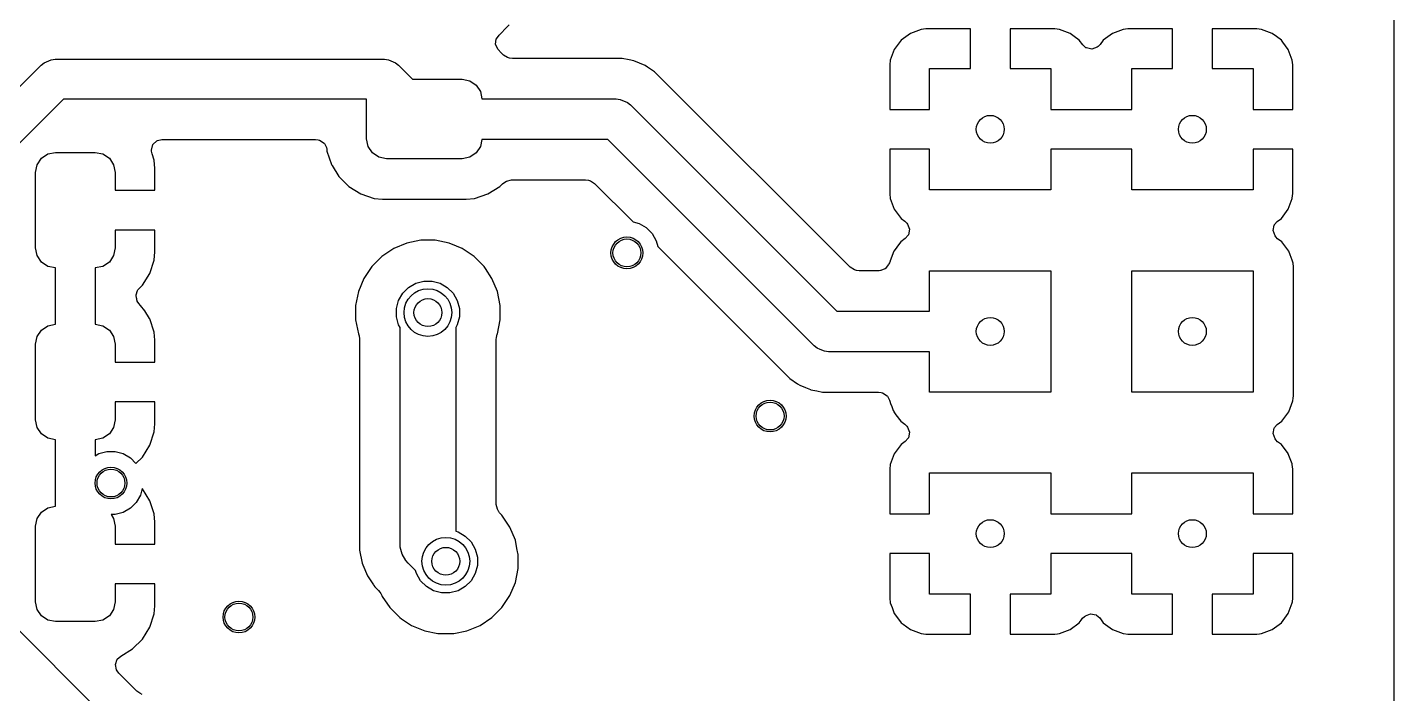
# Model space of a CAD drawing. Header units: inches. Extents: x -2.18 to 1.8, y 0.44 to 2.81.
# Drawn here: x 1.124 to 1.8, y 1.866 to 2.195 of the extents above; entities that cross this region are included whole.
import ezdxf

# ---------------------------------------------------------------- set-up
doc = ezdxf.new("R2010")
doc.units = ezdxf.units.IN
doc.header["$MEASUREMENT"] = 0
doc.layers.add('BLACK', color=250, linetype='CONTINUOUS')

msp = doc.modelspace()

# ---------------------------------------------------------------- linework, layer by layer
at = {"layer": 'BLACK', "linetype": 'CONTINUOUS'}
for p, q in [((1.79959, 2.80918), (1.79959, 0.441)), ((1.35569, 2.18981), (1.35698, 2.19155)), ((1.35698, 2.19155), (1.35775, 2.19222)), ((1.35775, 2.19222), (1.3578, 2.19235)), ((1.3578, 2.19235), (1.35819, 2.19279)), ((1.35819, 2.19279), (1.36009, 2.19469)), ((1.36009, 2.19469), (1.36202, 2.19662)), ((1.56047, 2.19245), (1.55594, 2.18906)), ((1.56577, 2.19443), (1.56047, 2.19245)), ((1.56047, 2.19245), (1.56047, 2.19245)), ((1.56812, 2.19469), (1.56577, 2.19443)), ((1.56577, 2.19443), (1.56577, 2.19443)), ((1.59016, 2.19469), (1.56812, 2.19469)), ((1.56812, 2.19469), (1.56812, 2.19469)), ((1.59016, 2.175), (1.59016, 2.19469)), ((1.63188, 2.19469), (1.60984, 2.19469)), ((1.60984, 2.19469), (1.60984, 2.175)), ((1.63423, 2.19443), (1.63188, 2.19469)), ((1.63188, 2.19469), (1.63188, 2.19469)), ((1.63953, 2.19245), (1.63423, 2.19443)), ((1.63423, 2.19443), (1.63423, 2.19443)), ((1.64158, 2.19092), (1.63953, 2.19245)), ((1.63953, 2.19245), (1.63953, 2.19245)), ((1.63953, 2.19245), (1.63953, 2.19245)), ((1.64406, 2.18906), (1.64158, 2.19092)), ((1.66047, 2.19245), (1.65594, 2.18906)), ((1.66577, 2.19443), (1.66047, 2.19245)), ((1.66047, 2.19245), (1.66047, 2.19245)), ((1.66812, 2.19469), (1.66577, 2.19443)), ((1.66577, 2.19443), (1.66577, 2.19443)), ((1.69016, 2.19469), (1.66812, 2.19469)), ((1.66812, 2.19469), (1.66812, 2.19469)), ((1.69016, 2.175), (1.69016, 2.19469)), ((1.73188, 2.19469), (1.70984, 2.19469)), ((1.70984, 2.19469), (1.70984, 2.175)), ((1.73423, 2.19443), (1.73188, 2.19469)), ((1.73188, 2.19469), (1.73188, 2.19469)), ((1.73953, 2.19245), (1.73423, 2.19443)), ((1.73423, 2.19443), (1.73423, 2.19443)), ((1.74158, 2.19092), (1.73953, 2.19245)), ((1.73953, 2.19245), (1.73953, 2.19245)), ((1.73953, 2.19245), (1.73953, 2.19245)), ((1.74406, 2.18906), (1.74158, 2.19092)), ((1.3553, 2.18695), (1.35564, 2.18968)), ((1.35649, 2.18447), (1.3553, 2.18695)), ((1.35564, 2.18968), (1.35569, 2.18981)), ((1.35714, 2.18374), (1.35649, 2.18447)), ((1.35732, 2.18355), (1.35714, 2.18374)), ((1.35913, 2.18174), (1.35732, 2.18355)), ((1.55255, 2.18453), (1.55057, 2.17923)), ((1.55594, 2.18906), (1.55255, 2.18453)), ((1.55255, 2.18453), (1.55255, 2.18453)), ((1.55594, 2.18906), (1.55594, 2.18906)), ((1.64581, 2.18673), (1.64406, 2.18906)), ((1.64406, 2.18906), (1.64406, 2.18906)), ((1.64737, 2.18537), (1.64581, 2.18673)), ((1.64764, 2.18523), (1.64737, 2.18537)), ((1.65033, 2.18464), (1.64764, 2.18523)), ((1.65291, 2.1856), (1.65033, 2.18464)), ((1.65335, 2.18593), (1.65291, 2.1856)), ((1.65433, 2.18691), (1.65335, 2.18593)), ((1.65594, 2.18906), (1.65433, 2.18691)), ((1.65594, 2.18906), (1.65594, 2.18906)), ((1.74473, 2.18817), (1.74406, 2.18906)), ((1.74406, 2.18906), (1.74406, 2.18906)), ((1.74745, 2.18453), (1.74473, 2.18817)), ((1.74943, 2.17923), (1.74745, 2.18453)), ((1.74745, 2.18453), (1.74745, 2.18453)), ((1.08637, 2.13269), (1.13042, 2.17674)), ((1.13042, 2.17674), (1.13191, 2.17796)), ((1.13191, 2.17796), (1.13546, 2.17943)), ((1.13546, 2.17943), (1.13738, 2.17962)), ((1.13546, 2.17943), (1.13546, 2.17943)), ((1.13738, 2.17962), (1.30032, 2.17962)), ((1.30032, 2.17962), (1.30224, 2.17943)), ((1.30224, 2.17943), (1.30579, 2.17796)), ((1.30579, 2.17796), (1.30579, 2.17796)), ((1.30579, 2.17796), (1.30728, 2.17674)), ((1.30728, 2.17674), (1.31423, 2.16978)), ((1.36121, 2.18051), (1.35913, 2.18174)), ((1.3622, 2.18022), (1.36121, 2.18051)), ((1.36358, 2.18002), (1.3622, 2.18022)), ((1.41796, 2.18002), (1.36358, 2.18002)), ((1.42137, 2.17934), (1.41796, 2.18002)), ((1.41796, 2.18002), (1.41796, 2.18002)), ((1.41796, 2.18002), (1.41796, 2.18002)), ((1.42138, 2.17934), (1.42137, 2.17934)), ((1.42376, 2.17887), (1.42138, 2.17934)), ((1.42922, 2.1766), (1.42376, 2.17887)), ((1.42376, 2.17887), (1.42376, 2.17887)), ((1.43052, 2.17573), (1.42922, 2.1766)), ((1.42922, 2.1766), (1.42922, 2.1766)), ((1.42922, 2.1766), (1.42922, 2.1766)), ((1.42922, 2.1766), (1.42922, 2.1766)), ((1.55057, 2.17923), (1.55031, 2.17688)), ((1.55031, 2.17688), (1.55031, 2.17688)), ((1.55031, 2.17688), (1.55031, 2.15484)), ((1.55057, 2.17923), (1.55057, 2.17923)), ((1.74968, 2.17688), (1.74943, 2.17923)), ((1.74943, 2.17923), (1.74943, 2.17923)), ((1.74943, 2.17923), (1.74943, 2.17923)), ((1.74968, 2.17688), (1.74968, 2.17688)), ((1.74968, 2.15484), (1.74968, 2.17688)), ((1.43387, 2.1735), (1.43052, 2.17573)), ((1.43414, 2.17332), (1.43387, 2.1735)), ((1.53071, 2.07674), (1.43414, 2.17332)), ((1.57, 2.15484), (1.57, 2.175)), ((1.57, 2.175), (1.59016, 2.175)), ((1.60984, 2.175), (1.63, 2.175)), ((1.63, 2.175), (1.63, 2.15484)), ((1.67, 2.15484), (1.67, 2.175)), ((1.67, 2.175), (1.69016, 2.175)), ((1.70984, 2.175), (1.73, 2.175)), ((1.73, 2.175), (1.73, 2.15484)), ((1.31423, 2.16978), (1.3387, 2.16978)), ((1.3387, 2.16978), (1.34247, 2.16903)), ((1.34247, 2.16903), (1.34566, 2.1669)), ((1.34566, 2.1669), (1.34779, 2.16371)), ((1.34779, 2.16371), (1.34853, 2.16)), ((1.14146, 2.15994), (1.09228, 2.11077)), ((1.29146, 2.15994), (1.14146, 2.15994)), ((1.29146, 2.14026), (1.29146, 2.15994)), ((1.34853, 2.16), (1.415, 2.16)), ((1.415, 2.16), (1.41695, 2.15981)), ((1.41695, 2.15981), (1.42056, 2.15831)), ((1.42056, 2.15831), (1.42056, 2.15831)), ((1.42056, 2.15831), (1.42207, 2.15707)), ((1.42207, 2.15707), (1.52414, 2.055)), ((1.55031, 2.15484), (1.57, 2.15484)), ((1.63, 2.15484), (1.67, 2.15484)), ((1.73, 2.15484), (1.74968, 2.15484)), ((1.18506, 2.13475), (1.18574, 2.13741)), ((1.18574, 2.13741), (1.18776, 2.13928)), ((1.18776, 2.13928), (1.188, 2.13941)), ((1.188, 2.13941), (1.19018, 2.13992)), ((1.19018, 2.13992), (1.26616, 2.13992)), ((1.26616, 2.13992), (1.26753, 2.13972)), ((1.26753, 2.13972), (1.26812, 2.13955)), ((1.26812, 2.13955), (1.27044, 2.13806)), ((1.27044, 2.13806), (1.27057, 2.13791)), ((1.27057, 2.13791), (1.27159, 2.13599)), ((1.29221, 2.13649), (1.29146, 2.14026)), ((1.29434, 2.1333), (1.29221, 2.13649)), ((1.34779, 2.13649), (1.34566, 2.1333)), ((1.34849, 2.14), (1.34779, 2.13649)), ((1.41086, 2.14), (1.34849, 2.14)), ((1.51293, 2.03793), (1.41086, 2.14)), ((1.12847, 2.12747), (1.1306, 2.13066)), ((1.1306, 2.13066), (1.13379, 2.13279)), ((1.13379, 2.13279), (1.13756, 2.13354)), ((1.13756, 2.13354), (1.15724, 2.13354)), ((1.15724, 2.13354), (1.16101, 2.13279)), ((1.16101, 2.13279), (1.1642, 2.13066)), ((1.1642, 2.13066), (1.16634, 2.12747)), ((1.18508, 2.1342), (1.18506, 2.13475)), ((1.18532, 2.13284), (1.18508, 2.1342)), ((1.18636, 2.12971), (1.18532, 2.13284)), ((1.18677, 2.12567), (1.18636, 2.12971)), ((1.27159, 2.13599), (1.27161, 2.13592)), ((1.27161, 2.13592), (1.27176, 2.13514)), ((1.27176, 2.13514), (1.27185, 2.13418)), ((1.27185, 2.13418), (1.27405, 2.12755)), ((1.29753, 2.13116), (1.29434, 2.1333)), ((1.3013, 2.13041), (1.29753, 2.13116)), ((1.3387, 2.13041), (1.3013, 2.13041)), ((1.34247, 2.13116), (1.3387, 2.13041)), ((1.34566, 2.1333), (1.34247, 2.13116)), ((1.57, 2.13516), (1.55031, 2.13516)), ((1.55031, 2.13516), (1.55031, 2.11312)), ((1.57, 2.115), (1.57, 2.13516)), ((1.67, 2.13516), (1.63, 2.13516)), ((1.63, 2.13516), (1.63, 2.115)), ((1.67, 2.115), (1.67, 2.13516)), ((1.74968, 2.13516), (1.73, 2.13516)), ((1.73, 2.13516), (1.73, 2.115)), ((1.74968, 2.11312), (1.74968, 2.13516)), ((1.12772, 2.1237), (1.12847, 2.12747)), ((1.12772, 2.0863), (1.12772, 2.1237)), ((1.16634, 2.12747), (1.16709, 2.1237)), ((1.16709, 2.1237), (1.16709, 2.11484)), ((1.18677, 2.11484), (1.18677, 2.12567)), ((1.18677, 2.12567), (1.18677, 2.12567)), ((1.18677, 2.12567), (1.18677, 2.12567)), ((1.27405, 2.12755), (1.27405, 2.12755)), ((1.27405, 2.12755), (1.27405, 2.12755)), ((1.27405, 2.12755), (1.27405, 2.12755)), ((1.27405, 2.12755), (1.2742, 2.12731)), ((1.2742, 2.12731), (1.27438, 2.12702)), ((1.27438, 2.12702), (1.27438, 2.12702)), ((1.27438, 2.12702), (1.27772, 2.12161)), ((1.27772, 2.12161), (1.27772, 2.12161)), ((1.27772, 2.12161), (1.28265, 2.11667)), ((1.28265, 2.11667), (1.28859, 2.11301)), ((1.35141, 2.11301), (1.35735, 2.11667)), ((1.35735, 2.11667), (1.35873, 2.11805)), ((1.35873, 2.11805), (1.35984, 2.11889)), ((1.35984, 2.11889), (1.36075, 2.11938)), ((1.36075, 2.11938), (1.36309, 2.11998)), ((1.36309, 2.11998), (1.39984, 2.11998)), ((1.39984, 2.11998), (1.40122, 2.11978)), ((1.40122, 2.11978), (1.40221, 2.11949)), ((1.40221, 2.11949), (1.40429, 2.11826)), ((1.40429, 2.11826), (1.42336, 2.09919)), ((1.16709, 2.11484), (1.18677, 2.11484)), ((1.28859, 2.11301), (1.29522, 2.11081)), ((1.29522, 2.11081), (1.29931, 2.11039)), ((1.29931, 2.11039), (1.34069, 2.11039)), ((1.34069, 2.11039), (1.34478, 2.11081)), ((1.34478, 2.11081), (1.35141, 2.11301)), ((1.55031, 2.11312), (1.55057, 2.11077)), ((1.55057, 2.11077), (1.55057, 2.11077)), ((1.55057, 2.11077), (1.55255, 2.10547)), ((1.63, 2.115), (1.57, 2.115)), ((1.73, 2.115), (1.67, 2.115)), ((1.74745, 2.10547), (1.74943, 2.11077)), ((1.74943, 2.11077), (1.74959, 2.11224)), ((1.74943, 2.11077), (1.74943, 2.11077)), ((1.74959, 2.11224), (1.74968, 2.11312)), ((1.74968, 2.11312), (1.74968, 2.11312)), ((1.55255, 2.10547), (1.55255, 2.10547)), ((1.55255, 2.10547), (1.55255, 2.10547)), ((1.55255, 2.10547), (1.55594, 2.10094)), ((1.74406, 2.10094), (1.74745, 2.10547)), ((1.74745, 2.10547), (1.74745, 2.10547)), ((1.42336, 2.09919), (1.42626, 2.09841)), ((1.42626, 2.09841), (1.42982, 2.09635)), ((1.42982, 2.09635), (1.43273, 2.09345)), ((1.55594, 2.10094), (1.55594, 2.10094)), ((1.55594, 2.10094), (1.55781, 2.09954)), ((1.55781, 2.09954), (1.55781, 2.09954)), ((1.55781, 2.09954), (1.55879, 2.09856)), ((1.55879, 2.09856), (1.55912, 2.09812)), ((1.55912, 2.09812), (1.56008, 2.09554)), ((1.56008, 2.09554), (1.55949, 2.09285)), ((1.73992, 2.09488), (1.74051, 2.09757)), ((1.74051, 2.09757), (1.74055, 2.09764)), ((1.74055, 2.09764), (1.74065, 2.09783)), ((1.74065, 2.09783), (1.74201, 2.0994)), ((1.74201, 2.0994), (1.74406, 2.10094)), ((1.74406, 2.10094), (1.74406, 2.10094)), ((1.18677, 2.09516), (1.16709, 2.09516)), ((1.16709, 2.09516), (1.16709, 2.0863)), ((1.18677, 2.08433), (1.18677, 2.09516)), ((1.31138, 2.08872), (1.30487, 2.08603)), ((1.31829, 2.0901), (1.31138, 2.08872)), ((1.31138, 2.08872), (1.31138, 2.08872)), ((1.32533, 2.0901), (1.31829, 2.0901)), ((1.31829, 2.0901), (1.31829, 2.0901)), ((1.31829, 2.0901), (1.31829, 2.0901)), ((1.33224, 2.08872), (1.32533, 2.0901)), ((1.32533, 2.0901), (1.32533, 2.0901)), ((1.32533, 2.0901), (1.32533, 2.0901)), ((1.33599, 2.08717), (1.33224, 2.08872)), ((1.33224, 2.08872), (1.33224, 2.08872)), ((1.33224, 2.08872), (1.33224, 2.08872)), ((1.33224, 2.08872), (1.33224, 2.08872)), ((1.43273, 2.09345), (1.43479, 2.08988)), ((1.43479, 2.08988), (1.43556, 2.08698)), ((1.5557, 2.0893), (1.55514, 2.08855)), ((1.55799, 2.09102), (1.5557, 2.0893)), ((1.5557, 2.0893), (1.5557, 2.0893)), ((1.5557, 2.0893), (1.5557, 2.0893)), ((1.55935, 2.09258), (1.55799, 2.09102)), ((1.55949, 2.09285), (1.55935, 2.09258)), ((1.74088, 2.0923), (1.73992, 2.09488)), ((1.74121, 2.09186), (1.74088, 2.0923)), ((1.74219, 2.09088), (1.74121, 2.09186)), ((1.7443, 2.0893), (1.74219, 2.09088)), ((1.74775, 2.08469), (1.7443, 2.0893)), ((1.12847, 2.08253), (1.12772, 2.0863)), ((1.1306, 2.07934), (1.12847, 2.08253)), ((1.16634, 2.08253), (1.1642, 2.07934)), ((1.16709, 2.0863), (1.16634, 2.08253)), ((1.18636, 2.08029), (1.18677, 2.08433)), ((1.18677, 2.08433), (1.18677, 2.08433)), ((1.29901, 2.08211), (1.29403, 2.07713)), ((1.30487, 2.08603), (1.29901, 2.08211)), ((1.30487, 2.08603), (1.30487, 2.08603)), ((1.30487, 2.08603), (1.30487, 2.08603)), ((1.33875, 2.08603), (1.33599, 2.08717)), ((1.34461, 2.08211), (1.33875, 2.08603)), ((1.33875, 2.08603), (1.33875, 2.08603)), ((1.33875, 2.08603), (1.33875, 2.08603)), ((1.34959, 2.07713), (1.34461, 2.08211)), ((1.43556, 2.08698), (1.50086, 2.02168)), ((1.55225, 2.08469), (1.55049, 2.07998)), ((1.55242, 2.08492), (1.55225, 2.08469)), ((1.55225, 2.08469), (1.55225, 2.08469)), ((1.55514, 2.08855), (1.55242, 2.08492)), ((1.55514, 2.08855), (1.55514, 2.08855)), ((1.7484, 2.08296), (1.74775, 2.08469)), ((1.74775, 2.08469), (1.74775, 2.08469)), ((1.74775, 2.08469), (1.74775, 2.08469)), ((1.74844, 2.08286), (1.7484, 2.08296)), ((1.74942, 2.08022), (1.74844, 2.08286)), ((1.13379, 2.07721), (1.1306, 2.07934)), ((1.13756, 2.07646), (1.13379, 2.07721)), ((1.13756, 2.04854), (1.13756, 2.07646)), ((1.16101, 2.07721), (1.15724, 2.07646)), ((1.15724, 2.07646), (1.15724, 2.04854)), ((1.1642, 2.07934), (1.16101, 2.07721)), ((1.18419, 2.07374), (1.18636, 2.08029)), ((1.18636, 2.08029), (1.18636, 2.08029)), ((1.29403, 2.07713), (1.29011, 2.07127)), ((1.3503, 2.07608), (1.34959, 2.07713)), ((1.34959, 2.07713), (1.34959, 2.07713)), ((1.34959, 2.07713), (1.34959, 2.07713)), ((1.35351, 2.07127), (1.3503, 2.07608)), ((1.53279, 2.07551), (1.53071, 2.07674)), ((1.53378, 2.07522), (1.53279, 2.07551)), ((1.53516, 2.07502), (1.53378, 2.07522)), ((1.54784, 2.0759), (1.54584, 2.07509)), ((1.54802, 2.07602), (1.54784, 2.0759)), ((1.54974, 2.07816), (1.54802, 2.07602)), ((1.54802, 2.07602), (1.54802, 2.07602)), ((1.54983, 2.07839), (1.54974, 2.07816)), ((1.5501, 2.07902), (1.54983, 2.07839)), ((1.55043, 2.07982), (1.5501, 2.07902)), ((1.55049, 2.07998), (1.55043, 2.07982)), ((1.74976, 2.0793), (1.74942, 2.08022)), ((1.74982, 2.07877), (1.74976, 2.0793)), ((1.75002, 2.07692), (1.74982, 2.07877)), ((1.75002, 2.07691), (1.75002, 2.07692)), ((1.75002, 2.01309), (1.75002, 2.07691)), ((1.18056, 2.06786), (1.18419, 2.07374)), ((1.18419, 2.07374), (1.18419, 2.07374)), ((1.29011, 2.07127), (1.28742, 2.06476)), ((1.29011, 2.07127), (1.29011, 2.07127)), ((1.29011, 2.07127), (1.29011, 2.07127)), ((1.31222, 2.06682), (1.31578, 2.06888)), ((1.31578, 2.06888), (1.31976, 2.06994)), ((1.31976, 2.06994), (1.32387, 2.06994)), ((1.32387, 2.06994), (1.32784, 2.06888)), ((1.32784, 2.06888), (1.3314, 2.06682)), ((1.3562, 2.06476), (1.35351, 2.07127)), ((1.35351, 2.07127), (1.35351, 2.07127)), ((1.35351, 2.07127), (1.35351, 2.07127)), ((1.545, 2.07502), (1.53516, 2.07502)), ((1.54578, 2.07508), (1.545, 2.07502)), ((1.5458, 2.07509), (1.54578, 2.07508)), ((1.54584, 2.07509), (1.5458, 2.07509)), ((1.57, 2.055), (1.57, 2.075)), ((1.57, 2.075), (1.63, 2.075)), ((1.63, 2.075), (1.63, 2.015)), ((1.67, 2.015), (1.67, 2.075)), ((1.67, 2.075), (1.73, 2.075)), ((1.73, 2.075), (1.73, 2.015)), ((1.17744, 2.06296), (1.17747, 2.06304)), ((1.17744, 2.06294), (1.17744, 2.06296)), ((1.17749, 2.06294), (1.17744, 2.06294)), ((1.17746, 2.06312), (1.17747, 2.06319)), ((1.17747, 2.06304), (1.17746, 2.06312)), ((1.17746, 2.06312), (1.17746, 2.06312)), ((1.17747, 2.06319), (1.17752, 2.06318)), ((1.17772, 2.06153), (1.17749, 2.06294)), ((1.17752, 2.06318), (1.17821, 2.06525)), ((1.17821, 2.06525), (1.17837, 2.06551)), ((1.17837, 2.06551), (1.17903, 2.06632)), ((1.17903, 2.06632), (1.18056, 2.06786)), ((1.28742, 2.06476), (1.28604, 2.05785)), ((1.28742, 2.06476), (1.28742, 2.06476)), ((1.30726, 2.06036), (1.30932, 2.06392)), ((1.30932, 2.06392), (1.31222, 2.06682)), ((1.3314, 2.06682), (1.3343, 2.06392)), ((1.3343, 2.06392), (1.33636, 2.06036)), ((1.35758, 2.05785), (1.3562, 2.06476)), ((1.1777, 2.06141), (1.17772, 2.06153)), ((1.17777, 2.06124), (1.1777, 2.06141)), ((1.17788, 2.06059), (1.17777, 2.06124)), ((1.17784, 2.06057), (1.17788, 2.06059)), ((1.17788, 2.06046), (1.17784, 2.06057)), ((1.17796, 2.06029), (1.17788, 2.06046)), ((1.17788, 2.06046), (1.17788, 2.06046)), ((1.17805, 2.06006), (1.17796, 2.06029)), ((1.17876, 2.05888), (1.17805, 2.06006)), ((1.17877, 2.05887), (1.17876, 2.05888)), ((1.1796, 2.05785), (1.17877, 2.05887)), ((1.18173, 2.05525), (1.1796, 2.05785)), ((1.18177, 2.05519), (1.18173, 2.05525)), ((1.1841, 2.05141), (1.18177, 2.05519)), ((1.18177, 2.05519), (1.18177, 2.05519)), ((1.28604, 2.05785), (1.28604, 2.05081)), ((1.3062, 2.05639), (1.30726, 2.06036)), ((1.3062, 2.05228), (1.3062, 2.05639)), ((1.33636, 2.06036), (1.33742, 2.05639)), ((1.33742, 2.05639), (1.33742, 2.05228)), ((1.35758, 2.05081), (1.35758, 2.05785)), ((1.52414, 2.055), (1.57, 2.055)), ((1.13379, 2.04779), (1.13756, 2.04854)), ((1.15724, 2.04854), (1.16101, 2.04779)), ((1.18419, 2.05126), (1.1841, 2.05141)), ((1.18636, 2.04471), (1.18419, 2.05126)), ((1.18419, 2.05126), (1.18419, 2.05126)), ((1.28604, 2.05081), (1.28742, 2.0439)), ((1.30726, 2.0483), (1.3062, 2.05228)), ((1.30803, 2.04697), (1.30726, 2.0483)), ((1.33636, 2.0483), (1.33559, 2.04697)), ((1.33742, 2.05228), (1.33636, 2.0483)), ((1.3562, 2.0439), (1.35758, 2.05081)), ((1.12772, 2.0387), (1.12847, 2.04247)), ((1.12847, 2.04247), (1.1306, 2.04566)), ((1.1306, 2.04566), (1.13379, 2.04779)), ((1.16101, 2.04779), (1.1642, 2.04566)), ((1.1642, 2.04566), (1.16634, 2.04247)), ((1.16634, 2.04247), (1.16709, 2.0387)), ((1.18677, 2.04067), (1.18636, 2.04471)), ((1.28742, 2.0439), (1.28742, 2.0439)), ((1.28742, 2.0439), (1.28746, 2.04381)), ((1.28746, 2.04381), (1.28773, 2.04289)), ((1.28773, 2.04289), (1.28783, 2.04241)), ((1.28783, 2.04241), (1.28792, 2.04196)), ((1.28792, 2.04196), (1.28801, 2.04101)), ((1.30803, 1.94016), (1.30803, 2.04697)), ((1.33559, 2.04697), (1.33559, 1.94614)), ((1.35561, 2.04101), (1.3557, 2.04196)), ((1.3557, 2.04196), (1.35588, 2.04287)), ((1.35588, 2.04287), (1.35613, 2.04358)), ((1.3561, 2.04359), (1.3562, 2.0439)), ((1.35613, 2.04358), (1.3561, 2.04359)), ((1.3562, 2.0439), (1.3562, 2.0439)), ((1.12772, 2.0013), (1.12772, 2.0387)), ((1.16709, 2.0387), (1.16709, 2.02984)), ((1.18677, 2.02984), (1.18677, 2.04067)), ((1.18677, 2.04067), (1.18677, 2.04067)), ((1.28801, 2.04101), (1.28801, 1.93683)), ((1.35561, 1.95938), (1.35561, 2.04101)), ((1.51444, 2.03669), (1.51293, 2.03793)), ((1.51594, 2.03607), (1.51444, 2.03669)), ((1.51444, 2.03669), (1.51444, 2.03669)), ((1.51805, 2.03519), (1.51594, 2.03607)), ((1.52, 2.035), (1.51805, 2.03519)), ((1.51805, 2.03519), (1.51805, 2.03519)), ((1.57, 2.035), (1.52, 2.035)), ((1.57, 2.015), (1.57, 2.035)), ((1.16709, 2.02984), (1.18677, 2.02984)), ((1.50086, 2.02168), (1.50086, 2.02168)), ((1.50086, 2.02168), (1.50086, 2.02168)), ((1.50086, 2.02168), (1.50086, 2.02168)), ((1.50086, 2.02168), (1.50462, 2.01917)), ((1.50462, 2.01917), (1.50572, 2.01844)), ((1.50572, 2.01844), (1.50577, 2.0184)), ((1.50577, 2.0184), (1.50578, 2.0184)), ((1.50578, 2.0184), (1.50578, 2.0184)), ((1.50578, 2.0184), (1.50578, 2.0184)), ((1.50578, 2.0184), (1.50867, 2.0172)), ((1.50867, 2.0172), (1.50867, 2.0172)), ((1.50867, 2.0172), (1.50867, 2.0172)), ((1.50867, 2.0172), (1.51102, 2.01623)), ((1.51102, 2.01623), (1.5112, 2.01614)), ((1.5112, 2.01614), (1.51123, 2.01614)), ((1.51123, 2.01614), (1.51125, 2.01613)), ((1.51125, 2.01613), (1.51418, 2.01555)), ((1.51418, 2.01555), (1.51704, 2.01498)), ((1.51704, 2.01498), (1.51704, 2.01498)), ((1.51704, 2.01498), (1.51704, 2.01498)), ((1.51704, 2.01498), (1.51704, 2.01498)), ((1.51704, 2.01498), (1.52296, 2.01498)), ((1.52296, 2.01498), (1.54469, 2.01498)), ((1.54469, 2.01498), (1.54606, 2.01478)), ((1.54606, 2.01478), (1.54666, 2.01461)), ((1.54666, 2.01461), (1.54897, 2.01312)), ((1.63, 2.015), (1.57, 2.015)), ((1.73, 2.015), (1.67, 2.015)), ((1.18677, 2.01016), (1.16709, 2.01016)), ((1.16709, 2.01016), (1.16709, 2.0013)), ((1.18677, 1.99933), (1.18677, 2.01016)), ((1.54897, 2.01312), (1.54911, 2.01296)), ((1.54911, 2.01296), (1.55013, 2.01106)), ((1.55013, 2.01106), (1.55042, 2.00997)), ((1.55042, 2.00997), (1.55052, 2.00987)), ((1.55052, 2.00987), (1.55072, 2.00939)), ((1.55072, 2.00939), (1.55132, 2.0078)), ((1.55132, 2.0078), (1.55203, 2.00588)), ((1.74775, 2.00531), (1.74976, 2.0107)), ((1.74976, 2.0107), (1.74991, 2.01204)), ((1.74991, 2.01204), (1.75002, 2.01308)), ((1.75002, 2.01308), (1.75002, 2.01309)), ((1.12847, 1.99753), (1.12772, 2.0013)), ((1.16709, 2.0013), (1.16634, 1.99753)), ((1.55203, 2.00588), (1.55206, 2.00582)), ((1.55206, 2.00582), (1.55206, 2.00582)), ((1.55206, 2.00582), (1.55223, 2.00536)), ((1.55223, 2.00536), (1.55225, 2.00531)), ((1.55225, 2.00531), (1.55336, 2.00382)), ((1.55336, 2.00382), (1.5557, 2.0007)), ((1.7443, 2.0007), (1.74775, 2.00531)), ((1.1306, 1.99434), (1.12847, 1.99753)), ((1.13379, 1.99221), (1.1306, 1.99434)), ((1.1642, 1.99434), (1.16101, 1.99221)), ((1.16634, 1.99753), (1.1642, 1.99434)), ((1.18419, 1.98874), (1.18636, 1.99529)), ((1.18636, 1.99529), (1.18677, 1.99933)), ((1.18636, 1.99529), (1.18636, 1.99529)), ((1.18677, 1.99933), (1.18677, 1.99933)), ((1.5557, 2.0007), (1.5557, 2.0007)), ((1.5557, 2.0007), (1.55781, 1.99912)), ((1.55781, 1.99912), (1.55879, 1.99814)), ((1.55879, 1.99814), (1.5591, 1.99772)), ((1.5591, 1.99772), (1.55912, 1.9977)), ((1.55912, 1.9977), (1.56008, 1.99512)), ((1.56008, 1.99512), (1.55949, 1.99243)), ((1.73992, 1.99446), (1.74051, 1.99715)), ((1.74088, 1.99188), (1.73992, 1.99446)), ((1.74051, 1.99715), (1.74065, 1.99742)), ((1.74065, 1.99742), (1.74201, 1.99898)), ((1.74201, 1.99898), (1.7443, 2.0007)), ((1.13756, 1.99146), (1.13379, 1.99221)), ((1.13756, 1.95854), (1.13756, 1.99146)), ((1.16101, 1.99221), (1.15724, 1.99146)), ((1.15724, 1.99146), (1.15724, 1.98355)), ((1.18056, 1.98286), (1.18419, 1.98874)), ((1.18419, 1.98874), (1.18419, 1.98874)), ((1.55594, 1.98906), (1.55255, 1.98453)), ((1.55799, 1.9906), (1.55594, 1.98906)), ((1.55594, 1.98906), (1.55594, 1.98906)), ((1.55935, 1.99217), (1.55799, 1.9906)), ((1.55949, 1.99243), (1.55935, 1.99217)), ((1.74121, 1.99144), (1.74088, 1.99188)), ((1.74219, 1.99046), (1.74121, 1.99144)), ((1.74406, 1.98906), (1.74219, 1.99046)), ((1.74742, 1.98458), (1.74406, 1.98906)), ((1.15724, 1.98355), (1.15897, 1.98455)), ((1.15897, 1.98455), (1.16294, 1.98561)), ((1.16294, 1.98561), (1.16706, 1.98561)), ((1.16706, 1.98561), (1.17103, 1.98455)), ((1.17103, 1.98455), (1.17459, 1.98249)), ((1.17459, 1.98249), (1.17739, 1.97969)), ((1.17739, 1.97969), (1.18056, 1.98286)), ((1.55255, 1.98453), (1.55057, 1.97923)), ((1.55255, 1.98453), (1.55255, 1.98453)), ((1.74745, 1.98453), (1.74742, 1.98458)), ((1.74934, 1.97947), (1.74745, 1.98453)), ((1.74745, 1.98453), (1.74745, 1.98453)), ((1.55057, 1.97923), (1.55031, 1.97688)), ((1.55031, 1.97688), (1.55031, 1.97688)), ((1.55031, 1.97688), (1.55031, 1.95484)), ((1.55057, 1.97923), (1.55057, 1.97923)), ((1.57, 1.95484), (1.57, 1.975)), ((1.57, 1.975), (1.63, 1.975)), ((1.63, 1.975), (1.63, 1.95484)), ((1.67, 1.95484), (1.67, 1.975)), ((1.67, 1.975), (1.73, 1.975)), ((1.73, 1.975), (1.73, 1.95484)), ((1.74943, 1.97923), (1.74934, 1.97947)), ((1.74968, 1.97688), (1.74943, 1.97923)), ((1.74943, 1.97923), (1.74943, 1.97923)), ((1.74968, 1.97688), (1.74968, 1.97688)), ((1.74968, 1.95484), (1.74968, 1.97688)), ((1.18043, 1.96727), (1.17955, 1.96397)), ((1.18056, 1.96714), (1.18043, 1.96727)), ((1.18419, 1.96126), (1.18056, 1.96714)), ((1.17749, 1.96041), (1.17459, 1.95751)), ((1.17955, 1.96397), (1.17749, 1.96041)), ((1.18636, 1.95471), (1.18419, 1.96126)), ((1.18419, 1.96126), (1.18419, 1.96126)), ((1.12847, 1.95247), (1.1306, 1.95566)), ((1.1306, 1.95566), (1.13379, 1.95779)), ((1.13379, 1.95779), (1.13756, 1.95854)), ((1.16706, 1.95439), (1.16505, 1.95439)), ((1.16505, 1.95439), (1.16634, 1.95247)), ((1.17103, 1.95545), (1.16706, 1.95439)), ((1.17459, 1.95751), (1.17103, 1.95545)), ((1.18677, 1.95067), (1.18636, 1.95471)), ((1.35621, 1.95704), (1.35561, 1.95938)), ((1.3567, 1.95613), (1.35621, 1.95704)), ((1.35697, 1.95578), (1.3567, 1.95613)), ((1.35702, 1.95563), (1.35697, 1.95578)), ((1.35725, 1.9553), (1.35702, 1.95563)), ((1.35845, 1.9541), (1.35725, 1.9553)), ((1.36237, 1.94824), (1.35845, 1.9541)), ((1.35845, 1.9541), (1.35845, 1.9541)), ((1.55031, 1.95484), (1.57, 1.95484)), ((1.63, 1.95484), (1.67, 1.95484)), ((1.73, 1.95484), (1.74968, 1.95484)), ((1.12772, 1.9487), (1.12847, 1.95247)), ((1.12772, 1.9113), (1.12772, 1.9487)), ((1.16634, 1.95247), (1.16709, 1.9487)), ((1.16709, 1.9487), (1.16709, 1.93984)), ((1.18677, 1.93984), (1.18677, 1.95067)), ((1.18677, 1.95067), (1.18677, 1.95067)), ((1.36506, 1.94173), (1.36237, 1.94824)), ((1.36237, 1.94824), (1.36237, 1.94824)), ((1.36237, 1.94824), (1.36237, 1.94824)), ((1.30815, 1.93836), (1.30803, 1.94016)), ((1.33559, 1.94614), (1.3367, 1.94585)), ((1.3367, 1.94585), (1.34026, 1.94379)), ((1.34026, 1.94379), (1.34316, 1.94089)), ((1.34316, 1.94089), (1.34522, 1.93733)), ((1.36507, 1.9417), (1.36506, 1.94173)), ((1.36506, 1.94173), (1.36506, 1.94173)), ((1.36509, 1.9416), (1.36507, 1.9417)), ((1.36604, 1.93683), (1.36509, 1.9416)), ((1.16709, 1.93984), (1.18677, 1.93984)), ((1.28801, 1.93683), (1.28801, 1.93683)), ((1.28801, 1.93683), (1.28801, 1.93683)), ((1.28801, 1.93683), (1.28931, 1.9303)), ((1.30908, 1.93488), (1.30815, 1.93836)), ((1.31088, 1.93177), (1.30908, 1.93488)), ((1.34522, 1.93733), (1.34628, 1.93335)), ((1.34628, 1.93335), (1.34628, 1.92924)), ((1.36616, 1.93623), (1.36604, 1.93683)), ((1.36636, 1.93522), (1.36616, 1.93623)), ((1.36636, 1.93521), (1.36636, 1.93522)), ((1.36644, 1.93482), (1.36636, 1.93521)), ((1.36644, 1.92778), (1.36644, 1.93482)), ((1.55031, 1.93516), (1.55031, 1.91312)), ((1.57, 1.93516), (1.55031, 1.93516)), ((1.57, 1.915), (1.57, 1.93516)), ((1.63, 1.93516), (1.63, 1.915)), ((1.67, 1.93516), (1.63, 1.93516)), ((1.67, 1.915), (1.67, 1.93516)), ((1.74968, 1.93516), (1.73, 1.93516)), ((1.73, 1.93516), (1.73, 1.915)), ((1.74968, 1.91312), (1.74968, 1.93516)), ((1.28931, 1.9303), (1.28931, 1.9303)), ((1.28931, 1.9303), (1.2896, 1.9296)), ((1.2896, 1.9296), (1.2896, 1.9296)), ((1.2896, 1.9296), (1.29186, 1.92415)), ((1.31207, 1.93041), (1.31088, 1.93177)), ((1.31572, 1.92676), (1.31207, 1.93041)), ((1.31612, 1.92527), (1.31572, 1.92676)), ((1.34628, 1.92924), (1.34522, 1.92527)), ((1.36506, 1.92087), (1.36644, 1.92778)), ((1.09228, 1.92423), (1.17108, 1.84543)), ((1.18677, 1.92016), (1.16709, 1.92016)), ((1.16709, 1.92016), (1.16709, 1.9113)), ((1.18677, 1.90933), (1.18677, 1.92016)), ((1.29186, 1.92415), (1.29186, 1.92415)), ((1.29186, 1.92415), (1.29186, 1.92414)), ((1.29186, 1.92414), (1.29191, 1.92407)), ((1.29191, 1.92407), (1.29491, 1.91958)), ((1.31818, 1.92171), (1.31612, 1.92527)), ((1.32108, 1.91881), (1.31818, 1.92171)), ((1.34316, 1.92171), (1.34026, 1.91881)), ((1.34522, 1.92527), (1.34316, 1.92171)), ((1.36237, 1.91436), (1.36506, 1.92087)), ((1.29491, 1.91958), (1.29512, 1.91926)), ((1.29512, 1.91926), (1.29512, 1.91926)), ((1.29512, 1.91926), (1.29512, 1.91926)), ((1.29512, 1.91926), (1.29555, 1.91862)), ((1.29555, 1.91862), (1.29556, 1.91861)), ((1.29556, 1.91861), (1.29735, 1.91682)), ((1.29735, 1.91682), (1.29796, 1.91608)), ((1.29796, 1.91608), (1.29848, 1.91529)), ((1.29848, 1.91529), (1.29893, 1.91445)), ((1.29893, 1.91445), (1.29897, 1.91436)), ((1.29897, 1.91436), (1.29897, 1.91436)), ((1.29897, 1.91436), (1.29924, 1.91395)), ((1.29924, 1.91395), (1.29924, 1.91395)), ((1.29924, 1.91395), (1.30289, 1.9085)), ((1.32464, 1.91675), (1.32108, 1.91881)), ((1.32861, 1.91569), (1.32464, 1.91675)), ((1.33272, 1.91569), (1.32861, 1.91569)), ((1.3367, 1.91675), (1.33272, 1.91569)), ((1.34026, 1.91881), (1.3367, 1.91675)), ((1.35845, 1.9085), (1.36237, 1.91436)), ((1.55031, 1.91312), (1.55057, 1.91077)), ((1.59016, 1.915), (1.57, 1.915)), ((1.59016, 1.89531), (1.59016, 1.915)), ((1.63, 1.915), (1.60984, 1.915)), ((1.60984, 1.915), (1.60984, 1.89531)), ((1.69016, 1.915), (1.67, 1.915)), ((1.69016, 1.89531), (1.69016, 1.915)), ((1.73, 1.915), (1.70984, 1.915)), ((1.70984, 1.915), (1.70984, 1.89531)), ((1.74949, 1.91131), (1.74968, 1.91312)), ((1.74968, 1.91312), (1.74968, 1.91312)), ((1.12847, 1.90753), (1.12772, 1.9113)), ((1.1306, 1.90434), (1.12847, 1.90753)), ((1.16634, 1.90753), (1.1642, 1.90434)), ((1.16709, 1.9113), (1.16634, 1.90753)), ((1.18636, 1.90529), (1.18677, 1.90933)), ((1.18677, 1.90933), (1.18677, 1.90933)), ((1.30289, 1.9085), (1.30289, 1.9085)), ((1.30289, 1.9085), (1.30787, 1.90352)), ((1.35347, 1.90352), (1.35845, 1.9085)), ((1.55057, 1.91077), (1.55057, 1.91077)), ((1.55057, 1.91077), (1.55142, 1.9085)), ((1.55142, 1.9085), (1.55255, 1.90547)), ((1.74745, 1.90547), (1.74943, 1.91077)), ((1.74943, 1.91077), (1.74949, 1.91131)), ((1.74943, 1.91077), (1.74943, 1.91077)), ((1.13379, 1.90221), (1.1306, 1.90434)), ((1.13756, 1.90146), (1.13379, 1.90221)), ((1.15724, 1.90146), (1.13756, 1.90146)), ((1.16101, 1.90221), (1.15724, 1.90146)), ((1.1642, 1.90434), (1.16101, 1.90221)), ((1.18419, 1.89874), (1.18636, 1.90529)), ((1.18636, 1.90529), (1.18636, 1.90529)), ((1.30787, 1.90352), (1.30787, 1.90352)), ((1.30787, 1.90352), (1.30787, 1.90352)), ((1.30787, 1.90352), (1.30876, 1.90292)), ((1.30876, 1.90292), (1.31373, 1.8996)), ((1.31373, 1.8996), (1.31373, 1.8996)), ((1.31373, 1.8996), (1.31373, 1.8996)), ((1.31373, 1.8996), (1.32024, 1.89691)), ((1.3411, 1.89691), (1.34761, 1.8996)), ((1.34761, 1.8996), (1.35347, 1.90352)), ((1.55255, 1.90547), (1.55255, 1.90547)), ((1.55255, 1.90547), (1.55369, 1.90394)), ((1.55369, 1.90394), (1.55594, 1.90094)), ((1.55594, 1.90094), (1.55594, 1.90094)), ((1.55594, 1.90094), (1.55695, 1.90018)), ((1.55695, 1.90018), (1.56047, 1.89755)), ((1.63953, 1.89755), (1.64406, 1.90094)), ((1.64406, 1.90094), (1.64495, 1.90213)), ((1.64406, 1.90094), (1.64406, 1.90094)), ((1.64495, 1.90213), (1.64567, 1.90309)), ((1.64567, 1.90309), (1.64665, 1.90407)), ((1.64665, 1.90407), (1.64709, 1.9044)), ((1.64709, 1.9044), (1.64967, 1.90536)), ((1.64967, 1.90536), (1.65236, 1.90477)), ((1.65236, 1.90477), (1.65263, 1.90463)), ((1.65263, 1.90463), (1.65419, 1.90327)), ((1.65419, 1.90327), (1.65594, 1.90094)), ((1.65594, 1.90094), (1.65594, 1.90094)), ((1.65594, 1.90094), (1.66047, 1.89755)), ((1.73953, 1.89755), (1.74406, 1.90094)), ((1.74406, 1.90094), (1.74745, 1.90547)), ((1.74406, 1.90094), (1.74406, 1.90094)), ((1.74745, 1.90547), (1.74745, 1.90547)), ((1.17568, 1.88798), (1.18056, 1.89286)), ((1.18056, 1.89286), (1.18419, 1.89874)), ((1.18419, 1.89874), (1.18419, 1.89874)), ((1.32024, 1.89691), (1.32672, 1.89562)), ((1.32672, 1.89562), (1.32703, 1.89555)), ((1.32703, 1.89555), (1.32712, 1.89554)), ((1.32712, 1.89554), (1.32715, 1.89553)), ((1.32715, 1.89553), (1.33419, 1.89553)), ((1.33419, 1.89553), (1.33435, 1.89553)), ((1.33435, 1.89553), (1.33466, 1.89563)), ((1.33466, 1.89563), (1.3411, 1.89691)), ((1.56047, 1.89755), (1.56047, 1.89755)), ((1.56047, 1.89755), (1.56577, 1.89557)), ((1.56577, 1.89557), (1.56577, 1.89557)), ((1.56577, 1.89557), (1.56589, 1.89555)), ((1.56589, 1.89555), (1.56812, 1.89531)), ((1.56812, 1.89531), (1.56812, 1.89531)), ((1.56812, 1.89531), (1.56812, 1.89531)), ((1.56812, 1.89531), (1.59016, 1.89531)), ((1.60984, 1.89531), (1.63188, 1.89531)), ((1.63188, 1.89531), (1.63329, 1.89547)), ((1.63188, 1.89531), (1.63188, 1.89531)), ((1.63188, 1.89531), (1.63188, 1.89531)), ((1.63329, 1.89547), (1.63423, 1.89557)), ((1.63423, 1.89557), (1.63953, 1.89755)), ((1.63423, 1.89557), (1.63423, 1.89557)), ((1.63953, 1.89755), (1.63953, 1.89755)), ((1.66047, 1.89755), (1.66047, 1.89755)), ((1.66047, 1.89755), (1.66577, 1.89557)), ((1.66577, 1.89557), (1.66577, 1.89557)), ((1.66577, 1.89557), (1.66589, 1.89555)), ((1.66589, 1.89555), (1.66812, 1.89531)), ((1.66812, 1.89531), (1.66812, 1.89531)), ((1.66812, 1.89531), (1.66812, 1.89531)), ((1.66812, 1.89531), (1.69016, 1.89531)), ((1.70984, 1.89531), (1.73188, 1.89531)), ((1.73188, 1.89531), (1.73329, 1.89547)), ((1.73188, 1.89531), (1.73188, 1.89531)), ((1.73188, 1.89531), (1.73188, 1.89531)), ((1.73329, 1.89547), (1.73423, 1.89557)), ((1.73423, 1.89557), (1.73953, 1.89755)), ((1.73423, 1.89557), (1.73423, 1.89557)), ((1.73953, 1.89755), (1.73953, 1.89755)), ((1.16981, 1.88436), (1.17568, 1.88798)), ((1.16719, 1.88024), (1.16815, 1.88282)), ((1.16777, 1.87755), (1.16719, 1.88024)), ((1.16815, 1.88282), (1.16831, 1.88304)), ((1.16831, 1.88304), (1.16971, 1.88424)), ((1.16969, 1.88428), (1.16981, 1.88436)), ((1.16971, 1.88424), (1.16969, 1.88428)), ((1.16981, 1.88436), (1.16981, 1.88436)), ((1.16804, 1.87707), (1.16777, 1.87755)), ((1.16887, 1.87596), (1.16804, 1.87707)), ((1.17785, 1.86698), (1.16887, 1.87596)), ((1.17927, 1.86599), (1.17785, 1.86698)), ((1.18037, 1.86549), (1.17927, 1.86599))]:
    msp.add_line(p, q, dxfattribs=at)
at = {"layer": 'BLACK'}
for centre, radius in [((1.6, 2.145), 0.00689), ((1.7, 2.145), 0.00689), ((1.42024, 2.08386), 0.00787), ((1.32181, 2.05433), 0.01181), ((1.6, 2.045), 0.00689), ((1.7, 2.045), 0.00689), ((1.4911, 2.00315), 0.00787), ((1.165, 1.97), 0.00787), ((1.6, 1.945), 0.00689), ((1.7, 1.945), 0.00689), ((1.33067, 1.9313), 0.01181), ((1.22831, 1.90374), 0.00787)]:
    msp.add_circle(centre, radius, dxfattribs=at)
at = {"layer": 'WHITE'}
for centre in [(1.6, 2.145), (1.7, 2.145), (1.42024, 2.08386), (1.32181, 2.05433), (1.6, 2.045), (1.7, 2.045), (1.4911, 2.00315), (1.165, 1.97), (1.6, 1.945), (1.7, 1.945), (1.33067, 1.9313), (1.22831, 1.90374)]:
    msp.add_circle(centre, 0.00689, dxfattribs=at)

doc.saveas('drawing.dxf')
